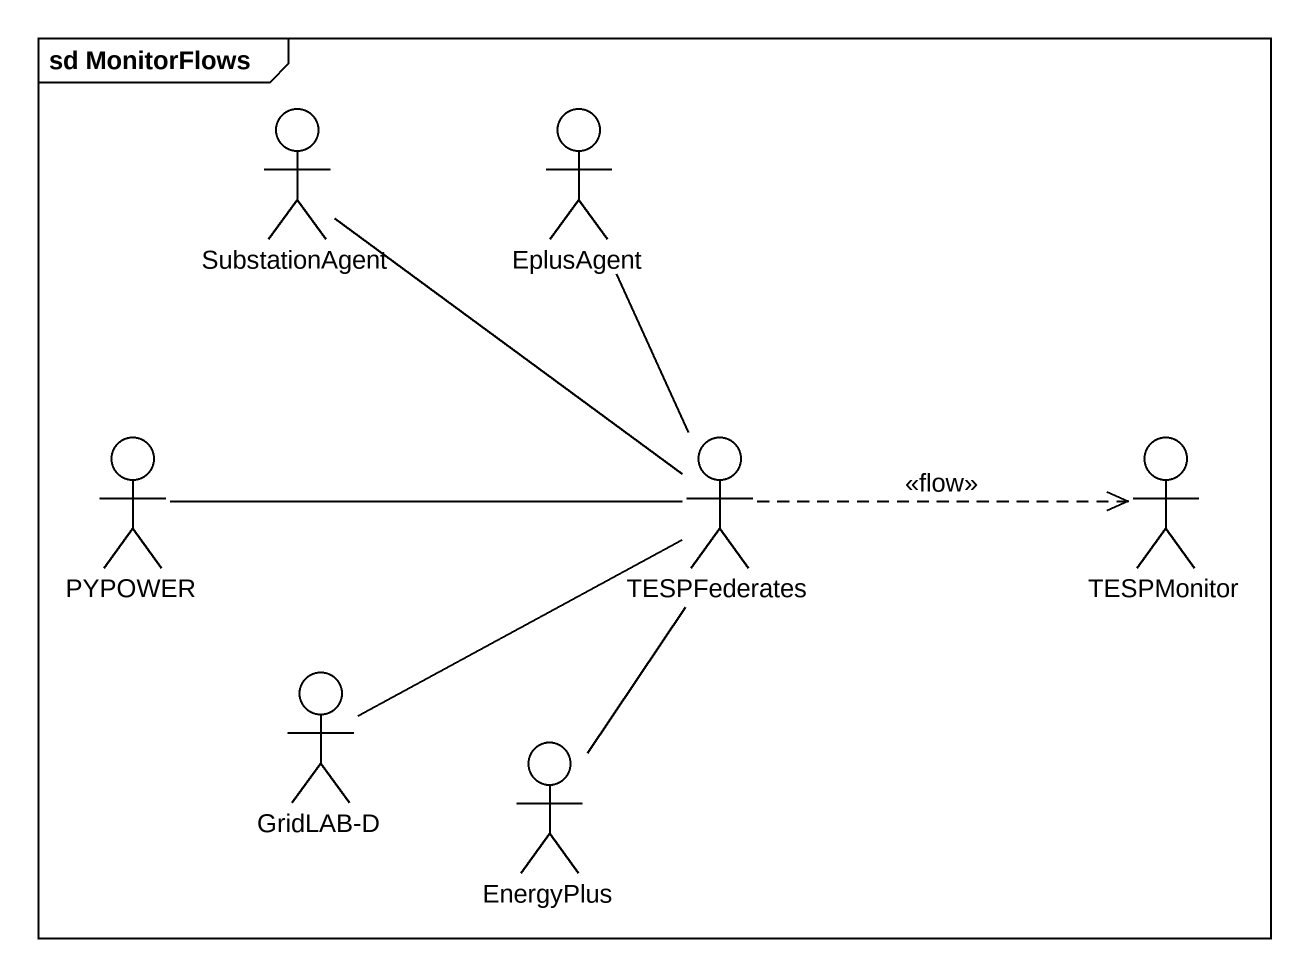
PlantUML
@startuml
mainframe sd MonitorFlows
actor SubstationAgent
actor EplusAgent
actor PYPOWER
actor TESPFederates
actor TESPMonitor
actor "GridLAB-D" as GridLAB_D
actor EnergyPlus
SubstationAgent -- TESPFederates
EplusAgent -- TESPFederates
PYPOWER -right- TESPFederates
TESPFederates .right.> TESPMonitor : <<flow>>
TESPFederates -- EnergyPlus
GridLAB_D -right- TESPFederates
@enduml
